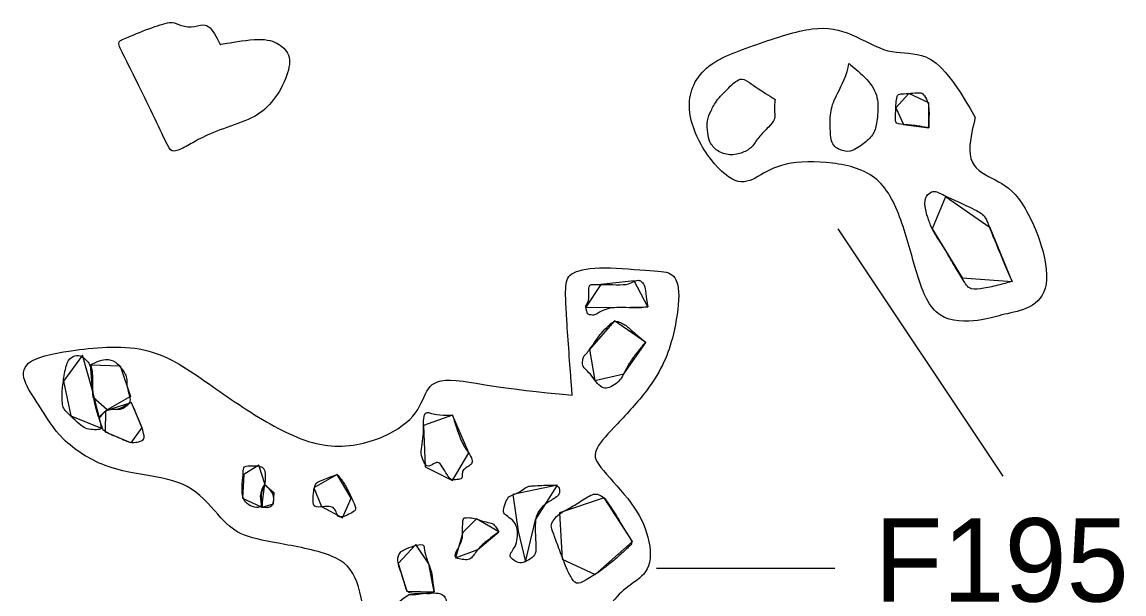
# Model space of a CAD drawing. Extents: x -29.4 to 22.1, y 358.8 to 440.
# Drawn here: x 0.4 to 6.34, y 383.9 to 386.99 of the extents above; entities that cross this region are included whole.
import ezdxf

# ---------------------------------------------------------------- set-up
doc = ezdxf.new("R2010")
doc.units = 0
for name, color, linetype in [('Brick', 7, 'Continuous'), ('Feature Labels', 7, 'Continuous'), ('Feature outlines', 7, 'Continuous'), ('Quadrat Lines', 7, 'Continuous'), ('Stone', 7, 'Continuous')]:
    doc.layers.add(name, color=color, linetype=linetype)

msp = doc.modelspace()

# ---------------------------------------------------------------- linework, layer by layer
at = {"layer": 'Brick'}
for points in [[(1.4654, 386.8712), (1.4171, 386.9679), (1.376, 386.9848), (1.3107, 386.9582), (1.2334, 386.9776), (1.2068, 386.9993), (1.0811, 386.9582), (0.9433, 386.9002), (0.9046, 386.8857), (0.9506, 386.801), (1.0231, 386.6535), (1.1149, 386.4673), (1.1874, 386.3101), (1.2068, 386.286), (1.2841, 386.3198), (1.347, 386.3609), (1.4751, 386.4165), (1.6443, 386.4697), (1.7458, 386.5495), (1.8256, 386.6874), (1.8522, 386.8107), (1.7845, 386.8784), (1.6902, 386.9099), (1.4654, 386.8712), (1.4654, 386.8712), (1.4654, 386.8712)], [(4.8571, 386.7689), (4.8483, 386.7085), (4.7878, 386.595), (4.7554, 386.5183), (4.7554, 386.4122), (4.7613, 386.3252), (4.8247, 386.2928), (4.8748, 386.2913), (4.9543, 386.3473), (4.9971, 386.393), (5.0103, 386.4593), (5.0192, 386.5758), (4.9779, 386.6672), (4.8571, 386.7689), (4.8571, 386.7689), (4.8571, 386.7689)], [(4.4593, 386.5743), (4.3797, 386.623), (4.3075, 386.6746), (4.2736, 386.6937), (4.2221, 386.6524), (4.1396, 386.5684), (4.113, 386.5124), (4.0895, 386.4623), (4.0954, 386.3886), (4.1012, 386.3473), (4.1425, 386.2928), (4.2147, 386.2692), (4.2869, 386.2854), (4.337, 386.3149), (4.365, 386.368), (4.4269, 386.4284), (4.4637, 386.4667), (4.4519, 386.5213), (4.4593, 386.5743), (4.4593, 386.5743), (4.4593, 386.5743)]]:
    msp.add_open_spline(points, degree=3, dxfattribs=at)
at = {"layer": 'Feature Labels'}
for p, q in [((5.6893, 384.5405), (4.7989, 385.8765)), ((4.781, 384.0417), (3.8194, 384.0417))]:
    msp.add_line(p, q, dxfattribs=at)
at = {"layer": 'Feature outlines'}
for points in [[(5.5383, 386.4763), (5.385, 386.7503), (5.2389, 386.838), (5.0745, 386.8124), (4.87, 386.9366), (4.6801, 386.9804), (4.3587, 386.8708), (4.0519, 386.7649), (3.9606, 386.5238), (4.0884, 386.2571), (4.2528, 386.1036), (4.3623, 386.1511), (4.4938, 386.2388), (4.7714, 386.2425), (5.0307, 386.1731), (5.1512, 385.9137), (5.2243, 385.6104), (5.3229, 385.3693), (5.5785, 385.3766), (5.6735, 385.4132), (5.8196, 385.4351), (5.9401, 385.5301), (5.9145, 385.7748), (5.7721, 386.0781), (5.6297, 386.1475), (5.4799, 386.2279), (5.5383, 386.4763), (5.5383, 386.4763), (5.5383, 386.4763)], [(3.3639, 384.9785), (2.9774, 385.0123), (2.6827, 385.0848), (2.5764, 385.0268), (2.5425, 384.8819), (2.3638, 384.7417), (2.0449, 384.6692), (1.7164, 384.819), (1.3733, 385.0607), (1.0786, 385.2637), (0.6244, 385.2202), (0.3925, 385.1622), (0.4022, 385.0413), (0.494, 384.9205), (0.5954, 384.7369), (0.8418, 384.5774), (1.1027, 384.5435), (1.3202, 384.4952), (1.4796, 384.2971), (1.5762, 384.2149), (1.7937, 384.1762), (2.127, 384.1134), (2.2188, 383.9684), (2.2623, 383.6736), (2.2623, 383.4803), (2.2768, 383.4126), (2.3976, 383.3208), (2.5425, 383.2145), (2.6102, 383.2145), (2.702, 383.2725), (2.8373, 383.3208), (3.0837, 383.4271), (3.2383, 383.5335), (3.3639, 383.6301), (3.475, 383.7171), (3.6007, 383.8959), (3.6828, 383.9588), (3.7987, 384.0361), (3.7794, 384.2391), (3.678, 384.4179), (3.4895, 384.6064), (3.475, 384.6837), (3.6007, 384.8142), (3.7794, 385.0075), (3.8664, 385.1622), (3.9099, 385.2878), (3.9534, 385.5391), (3.9099, 385.6455), (3.8181, 385.6455), (3.5185, 385.6745), (3.3494, 385.6455), (3.3253, 385.5778), (3.3301, 385.4328), (3.3639, 384.9785), (3.3639, 384.9785), (3.3639, 384.9785)]]:
    msp.add_open_spline(points, degree=3, dxfattribs=at)
at = {"layer": 'Quadrat Lines'}
for p, q in [((5.181, 386.6058), (5.1103, 386.5282)), ((5.2875, 386.5565), (5.181, 386.6058)), ((5.1103, 386.5282), (5.1516, 386.4382)), ((5.2874, 386.4211), (5.2875, 386.5565)), ((5.1516, 386.4382), (5.2874, 386.4211)), ((5.3784, 386.0482), (5.3057, 385.875)), ((5.6193, 385.8819), (5.3784, 386.0482)), ((5.3057, 385.875), (5.4687, 385.6106)), ((5.7373, 385.5913), (5.6193, 385.8819)), ((3.518, 385.5753), (3.4375, 385.4533)), ((3.6992, 385.5954), (3.518, 385.5753)), ((3.7714, 385.4542), (3.6992, 385.5954)), ((5.4687, 385.6106), (5.7373, 385.5913)), ((3.4375, 385.4533), (3.5841, 385.4513)), ((3.5841, 385.4513), (3.7714, 385.4542)), ((3.5922, 385.3797), (3.458, 385.2245)), ((3.7607, 385.2628), (3.5922, 385.3797)), ((3.6427, 385.0933), (3.7607, 385.2628)), ((3.458, 385.2245), (3.4868, 385.0565)), ((0.7214, 385.193), (0.6186, 385.0532)), ((0.7754, 385.0032), (0.7214, 385.193)), ((0.78, 384.9646), (0.7652, 385.1411)), ((0.7652, 385.1411), (0.9252, 385.1367)), ((0.9252, 385.1367), (0.9805, 384.971)), ((3.4868, 385.0565), (3.6427, 385.0933)), ((0.6186, 385.0532), (0.6587, 384.8657)), ((0.8282, 384.7988), (0.7754, 385.0032)), ((0.8544, 384.8979), (0.78, 384.9646)), ((0.9805, 384.971), (0.8544, 384.8979)), ((0.8486, 384.8955), (0.9839, 384.939)), ((0.9839, 384.939), (1.0412, 384.8039)), ((0.6587, 384.8657), (0.8282, 384.7988)), ((0.8466, 384.7788), (0.8486, 384.8955)), ((2.7182, 384.8701), (2.5625, 384.8142)), ((2.8067, 384.6674), (2.7182, 384.8701)), ((1.0412, 384.8039), (0.9832, 384.7211)), ((2.5625, 384.8142), (2.5708, 384.5911)), ((0.9832, 384.7211), (0.8466, 384.7788)), ((2.7187, 384.5174), (2.8067, 384.6674)), ((1.5928, 384.5489), (1.5861, 384.4218)), ((1.6726, 384.6001), (1.5928, 384.5489)), ((1.7053, 384.4984), (1.6726, 384.6001)), ((2.0957, 384.5501), (1.9704, 384.4778)), ((2.1721, 384.4216), (2.0957, 384.5501)), ((2.5708, 384.5911), (2.7187, 384.5174)), ((1.6831, 384.4349), (1.7036, 384.4953)), ((1.6896, 384.3731), (1.7053, 384.4984)), ((1.7036, 384.4953), (1.7542, 384.4521)), ((3.2843, 384.4928), (3.0436, 384.4416)), ((3.1654, 384.3042), (3.2843, 384.4928)), ((1.6901, 384.3716), (1.6831, 384.4349)), ((1.7542, 384.4521), (1.7515, 384.3889)), ((1.9704, 384.4778), (2.0123, 384.3768)), ((3.0436, 384.4416), (3.0717, 384.2442)), ((1.5861, 384.4218), (1.6896, 384.3731)), ((1.7515, 384.3889), (1.6901, 384.3716)), ((2.0123, 384.3768), (2.1245, 384.3163)), ((2.1245, 384.3163), (2.1721, 384.4216)), ((3.5371, 384.4236), (3.2963, 384.3421)), ((3.6887, 384.1885), (3.5371, 384.4236)), ((2.8473, 384.3104), (2.7746, 384.2369)), ((2.9679, 384.2405), (2.8473, 384.3104)), ((3.2963, 384.3421), (3.3107, 384.0928)), ((3.1127, 384.0782), (3.1654, 384.3042)), ((2.7746, 384.2369), (2.7346, 384.1004)), ((2.8552, 384.1445), (2.9679, 384.2405)), ((3.0717, 384.2442), (3.1127, 384.0782)), ((3.4875, 384.0102), (3.6887, 384.1885)), ((2.5208, 384.1716), (2.4246, 384.0701)), ((2.591, 384.0682), (2.5208, 384.1716)), ((2.7346, 384.1004), (2.8552, 384.1445)), ((2.4246, 384.0701), (2.4717, 383.9205)), ((3.3107, 384.0928), (3.4875, 384.0102)), ((2.6185, 383.9156), (2.591, 384.0682)), ((2.4717, 383.9205), (2.6185, 383.9156))]:
    msp.add_line(p, q, dxfattribs=at)
at = {"layer": 'Stone'}
for points in [[(5.2874, 386.4211), (5.2907, 386.5121), (5.2878, 386.5554), (5.2625, 386.5979), (5.2482, 386.6126), (5.2193, 386.6093), (5.1613, 386.6056), (5.1271, 386.6028), (5.1193, 386.6015), (5.1116, 386.5636), (5.1099, 386.5187), (5.1087, 386.4787), (5.1063, 386.4403), (5.1601, 386.4395), (5.249, 386.4285), (5.2874, 386.4211), (5.2874, 386.4211), (5.2874, 386.4211)], [(5.7373, 385.5913), (5.6332, 385.8312), (5.5998, 385.9344), (5.5719, 385.9642), (5.4436, 386.0227), (5.3414, 386.0702), (5.3191, 386.0823), (5.2875, 386.0692), (5.2614, 386.0339), (5.2735, 385.9595), (5.2996, 385.8898), (5.3163, 385.8535), (5.3693, 385.7773), (5.4176, 385.6898), (5.4706, 385.6062), (5.5022, 385.5476), (5.5617, 385.5494), (5.65, 385.5671), (5.7373, 385.5913), (5.7373, 385.5913), (5.7373, 385.5913)], [(3.7714, 385.4542), (3.759, 385.542), (3.7542, 385.5774), (3.7357, 385.5933), (3.7214, 385.6004), (3.6941, 385.5923), (3.6632, 385.5719), (3.5795, 385.5754), (3.5119, 385.5754), (3.4713, 385.5767), (3.4541, 385.5715), (3.4538, 385.5403), (3.4548, 385.4932), (3.445, 385.4718), (3.4385, 385.4637), (3.4375, 385.4529), (3.4414, 385.4351), (3.4463, 385.4153), (3.4593, 385.4107), (3.4869, 385.4094), (3.5044, 385.4205), (3.532, 385.438), (3.5785, 385.4507), (3.6308, 385.4516), (3.7149, 385.4487), (3.7421, 385.45), (3.7714, 385.4542), (3.7714, 385.4542), (3.7714, 385.4542)], [(3.7607, 385.2628), (3.6925, 385.3198), (3.6566, 385.3539), (3.6399, 385.3625), (3.6102, 385.3768), (3.5867, 385.3787), (3.5631, 385.3551), (3.5192, 385.3136), (3.4839, 385.2597), (3.4529, 385.2176), (3.4343, 385.1947), (3.4238, 385.1848), (3.4195, 385.1587), (3.4195, 385.1315), (3.4461, 385.1092), (3.4777, 385.0726), (3.508, 385.028), (3.5408, 385.0125), (3.5712, 385.0193), (3.6114, 385.0472), (3.6294, 385.0689), (3.6498, 385.1092), (3.682, 385.1686), (3.7235, 385.2194), (3.7452, 385.2473), (3.7607, 385.2628), (3.7607, 385.2628), (3.7607, 385.2628)], [(0.7754, 385.0032), (0.7709, 385.1228), (0.7559, 385.1596), (0.7078, 385.1972), (0.6717, 385.1905), (0.6364, 385.1611), (0.6213, 385.0739), (0.6093, 384.9882), (0.6131, 384.9318), (0.6176, 384.9069), (0.6386, 384.8836), (0.6837, 384.8415), (0.7236, 384.8054), (0.7536, 384.7911), (0.8002, 384.7919), (0.8251, 384.7911), (0.8183, 384.831), (0.7927, 384.9084), (0.7754, 385.0032), (0.7754, 385.0032), (0.7754, 385.0032)], [(0.7652, 385.1411), (0.8138, 385.1664), (0.8702, 385.1732), (0.9115, 385.1506), (0.9514, 385.0995), (0.9641, 385.0709), (0.9604, 385.0363), (0.9747, 384.9829), (0.9852, 384.9408), (0.9634, 384.925), (0.9348, 384.9002), (0.8957, 384.9017), (0.8642, 384.9017), (0.8431, 384.8911), (0.8273, 384.8753), (0.8096, 384.8538), (0.8041, 384.8699), (0.7921, 384.9108), (0.782, 384.9538), (0.776, 384.9954), (0.775, 385.0349), (0.7757, 385.0701), (0.7745, 385.101), (0.7708, 385.1235), (0.7652, 385.1411), (0.7652, 385.1411), (0.7652, 385.1411)], [(0.9839, 384.939), (1.0138, 384.8761), (1.0446, 384.7979), (1.0619, 384.7415), (1.0341, 384.7279), (1.0002, 384.7212), (0.9709, 384.7234), (0.9356, 384.7422), (0.8927, 384.758), (0.8559, 384.7753), (0.8276, 384.7942), (0.8274, 384.8046), (0.8222, 384.8211), (0.8132, 384.8443), (0.8092, 384.8551), (0.8133, 384.8549), (0.8267, 384.8745), (0.8544, 384.8979), (0.8895, 384.9026), (0.9158, 384.8984), (0.9839, 384.939), (0.9839, 384.939), (0.9839, 384.939)], [(2.7182, 384.8701), (2.6378, 384.8675), (2.5919, 384.886), (2.5681, 384.886), (2.561, 384.841), (2.5628, 384.788), (2.5584, 384.7288), (2.546, 384.6723), (2.5557, 384.6308), (2.5796, 384.584), (2.6184, 384.6087), (2.6458, 384.6219), (2.6687, 384.5813), (2.697, 384.5363), (2.7067, 384.5204), (2.7438, 384.5213), (2.7712, 384.5257), (2.7712, 384.5469), (2.7712, 384.5716), (2.7923, 384.5866), (2.8197, 384.6043), (2.8285, 384.6193), (2.8144, 384.6582), (2.7765, 384.7014), (2.742, 384.7924), (2.7261, 384.8463), (2.7182, 384.8701), (2.7182, 384.8701), (2.7182, 384.8701)], [(1.7053, 384.4984), (1.7126, 384.5641), (1.695, 384.597), (1.6439, 384.5976), (1.5861, 384.5958), (1.5916, 384.5647), (1.5819, 384.5003), (1.5825, 384.4315), (1.6001, 384.3993), (1.6372, 384.3731), (1.6852, 384.367), (1.6907, 384.4078), (1.6816, 384.4498), (1.7053, 384.4984), (1.7053, 384.4984), (1.7053, 384.4984)], [(2.0957, 384.5501), (2.0075, 384.5179), (1.9801, 384.5051), (1.9698, 384.4711), (1.9662, 384.4254), (1.9649, 384.3713), (2.0033, 384.3749), (2.058, 384.378), (2.0799, 384.3713), (2.0939, 384.339), (2.1036, 384.3153), (2.1431, 384.3257), (2.1759, 384.3439), (2.2027, 384.3591), (2.1832, 384.4023), (2.148, 384.479), (2.1145, 384.5295), (2.0957, 384.5501), (2.0957, 384.5501), (2.0957, 384.5501)], [(1.7036, 384.4953), (1.7497, 384.4607), (1.7588, 384.4066), (1.7436, 384.3792), (1.7229, 384.3707), (1.6899, 384.3738), (1.6915, 384.3791), (1.6916, 384.4024), (1.686, 384.4251), (1.6819, 384.4417), (1.689, 384.4709), (1.7021, 384.4926), (1.7036, 384.4953), (1.7036, 384.4953), (1.7036, 384.4953)], [(3.1654, 384.3042), (3.1771, 384.3538), (3.226, 384.3971), (3.2768, 384.4253), (3.2954, 384.4418), (3.2975, 384.4707), (3.2844, 384.4927), (3.2438, 384.4934), (3.2019, 384.4914), (3.1503, 384.4879), (3.1235, 384.4872), (3.0939, 384.4652), (3.0616, 384.4446), (3.0258, 384.4363), (3.0079, 384.4109), (2.9928, 384.3613), (2.9914, 384.3414), (3.0141, 384.3242), (3.0526, 384.2966), (3.0705, 384.254), (3.0698, 384.2051), (3.0568, 384.1577), (3.0361, 384.1329), (3.0238, 384.1088), (3.0465, 384.0882), (3.0802, 384.0662), (3.1194, 384.082), (3.1606, 384.1081), (3.1709, 384.137), (3.1641, 384.2216), (3.1654, 384.3042), (3.1654, 384.3042), (3.1654, 384.3042)], [(3.5371, 384.4236), (3.5065, 384.4457), (3.4768, 384.4503), (3.4028, 384.3991), (3.3341, 384.3594), (3.2829, 384.3312), (3.2608, 384.2976), (3.2463, 384.2754), (3.26, 384.238), (3.2913, 384.1556), (3.331, 384.0456), (3.3554, 383.9998), (3.3837, 383.9509), (3.4333, 383.9761), (3.5203, 384.0311), (3.5554, 384.0594), (3.6203, 384.112), (3.6729, 384.1632), (3.6897, 384.1785), (3.6767, 384.2067), (3.6454, 384.2518), (3.5981, 384.338), (3.5371, 384.4236), (3.5371, 384.4236), (3.5371, 384.4236)], [(2.9679, 384.2405), (2.946, 384.2785), (2.9304, 384.2888), (2.8895, 384.2941), (2.8514, 384.3088), (2.8217, 384.3175), (2.7827, 384.3166), (2.7749, 384.3117), (2.7725, 384.2707), (2.7735, 384.2176), (2.7715, 384.202), (2.7545, 384.162), (2.7374, 384.1318), (2.7291, 384.1069), (2.7442, 384.0952), (2.7808, 384.0894), (2.8115, 384.0884), (2.829, 384.1103), (2.8466, 384.1328), (2.8729, 384.1684), (2.9245, 384.2064), (2.9679, 384.2405), (2.9679, 384.2405), (2.9679, 384.2405)], [(2.6185, 383.9156), (2.6098, 383.9946), (2.6026, 384.0395), (2.5729, 384.1055), (2.5649, 384.1569), (2.5642, 384.175), (2.5121, 384.1678), (2.4541, 384.1417), (2.4396, 384.1352), (2.4244, 384.1098), (2.4222, 384.091), (2.4273, 384.0591), (2.4454, 384.0069), (2.4592, 383.9605), (2.4693, 383.9279), (2.4787, 383.9069), (2.5461, 383.9076), (2.5896, 383.9084), (2.6185, 383.9156), (2.6185, 383.9156), (2.6185, 383.9156)], [(2.4849, 383.9024), (2.4238, 383.8683), (2.3839, 383.8017), (2.3395, 383.7218), (2.3262, 383.6374), (2.3218, 383.5775), (2.3351, 383.522), (2.3728, 383.5065), (2.4371, 383.4621), (2.4815, 383.4421), (2.5414, 383.471), (2.5769, 383.522), (2.5902, 383.5864), (2.6124, 383.6929), (2.6434, 383.7573), (2.6945, 383.8128), (2.6878, 383.8616), (2.6723, 383.9082), (2.6084, 383.911), (2.5966, 383.9089), (2.5901, 383.9074), (2.5889, 383.9073), (2.5798, 383.9082), (2.5657, 383.9085), (2.5217, 383.903), (2.5061, 383.9003), (2.4849, 383.9024), (2.4849, 383.9024), (2.4849, 383.9024)]]:
    msp.add_open_spline(points, degree=3, dxfattribs=at)

# ---------------------------------------------------------------- texts
at = {"layer": 'Feature Labels'}
msp.add_text('F195', height=0.45, dxfattribs=at).set_placement((4.9947, 383.8636))

doc.saveas('drawing.dxf')
